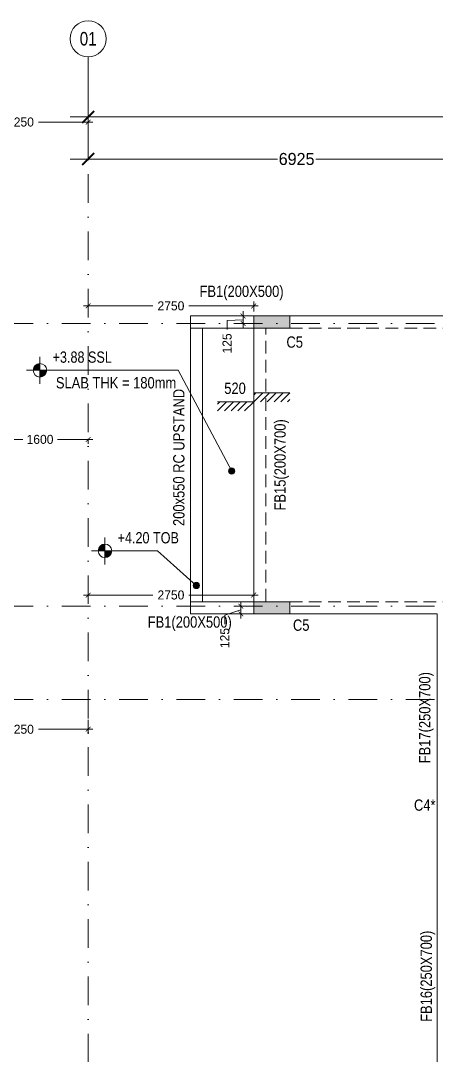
# Model space of a CAD drawing. Header units: millimetres. Extents: x -1760 to 80452, y -32586 to 8596.
# Drawn here: x 8254 to 15159, y -15386 to 1814 of the extents above; entities that cross this region are included whole.
import ezdxf
from ezdxf.enums import TextEntityAlignment as Align

# ---------------------------------------------------------------- set-up
doc = ezdxf.new("R2010")
doc.units = ezdxf.units.MM
doc.header["$LTSCALE"] = 75
for name, pattern in [('DASHDOT2', [12.7, 6.35, -3.175, 0, -3.175]), ('Dot & Dashed', [502.708322, 238.125, -132.291667, 0, -132.291655]), ('Hidden Line', [4.233333, 2.822222, -1.411111])]:
    doc.linetypes.add(name, pattern=pattern)
for name, color, linetype in [('00_A_GRIDS.3D', 1, 'Continuous'), ('02_A_GRIDS.3D', 1, 'Continuous'), ('133-EDEN HILLS- Grid$0$A_DIM 75', 1, 'Continuous')]:
    doc.layers.add(name, color=color, linetype=linetype)
for name, color, linetype, lineweight in [('G-ANNO-DIMS', 111, 'Continuous', 9), ('S-BEAM-IDEN', 2, 'Continuous', 9), ('S-COL', 3, 'Continuous', 13), ('S-COLS-IDEN', 171, 'Continuous', 9), ('S-HATCH', 8, 'Continuous', 9), ('S-SLAB', 3, 'Continuous', 13), ('TXT', 11, 'Continuous', 9)]:
    doc.layers.add(name, color=color, linetype=linetype, lineweight=lineweight)
doc.styles.add('133-5F Grid$0$TEXT 75', font='GOTHIC.TTF', dxfattribs={"height": 150})
doc.styles.add('236 - NAS Mall_CD_GF Plan$0$TEXT 500', font='GOTHIC.TTF', dxfattribs={"height": 350})
doc.styles.add('Arial', font='arial.ttf', dxfattribs={"width": 0.8, "height": 187.5})
doc.styles.add('Arial Narrow_1', font='ARIALN.TTF', dxfattribs={"height": 187.5})
doc.styles.add('GENERATED_STYLE_3', font='arial.ttf', dxfattribs={"width": 0.8})
doc.styles.add('TEXT 100', font='GOTHIC.TTF', dxfattribs={"height": 200})
doc.dimstyles.new('133-5F Grid$0$DIM 75', dxfattribs={"dimtxt": 150, "dimasz": 80, "dimexe": 75, "dimexo": 75, "dimgap": 75, "dimtad": 0, "dimdec": 0, "dimrnd": 5, "dimzin": 0, "dimdsep": 46, "dimtxsty": '133-5F Grid$0$TEXT 75', "dimblk": '133-5F Grid$0$_ARCHTICK', "dimcen": 0, "dimdle": 75, "dimclrd": 256, "dimclre": 256, "dimclrt": 256, "dimadec": 0, "dimazin": 0, "dimtfac": 1, "dimtdec": 0, "dimtmove": 1, "dimatfit": 3, "dimfxl": 160, "dimfxlon": 1, "dimtolj": 1, "dimtzin": 0, "dimlwd": 0, "dimlwe": 0, "dimarcsym": 0})
doc.dimstyles.new('236 - NAS Mall_CD_GF Plan$0$DIM 500', dxfattribs={"dimtxt": 350, "dimasz": 300, "dimexe": 0, "dimexo": 0, "dimgap": 25, "dimtad": 0, "dimdec": 0, "dimrnd": 5, "dimzin": 0, "dimdsep": 46, "dimtxsty": '236 - NAS Mall_CD_GF Plan$0$TEXT 500', "dimblk": '236 - NAS Mall_CD_GF Plan$0$_ARCHTICK', "dimcen": 0, "dimdle": 300, "dimclrd": 256, "dimclre": 256, "dimclrt": 256, "dimadec": 0, "dimazin": 0, "dimtfac": 1, "dimtdec": 0, "dimtmove": 1, "dimatfit": 3, "dimfxl": 1000, "dimfxlon": 1, "dimtolj": 1, "dimtzin": 0, "dimlwd": 0, "dimlwe": 0, "dimarcsym": 0})

# ---------------------------------------------------------------- blocks, each defined once
blk = doc.blocks.new('Spot Elevations - WYE_Spot Elevation - Target Filled-619581-VILLA E - FIRST FLOOR')
at = {"layer": 'G-ANNO-DIMS'}
h = blk.add_hatch(color=256, dxfattribs=at)
edge = h.paths.add_edge_path(flags=0)
edge.add_line((0, 0), (-1.5, 0))
edge.add_arc((0, 0), 1.5, 90, 180, ccw=False)
edge.add_line((0, 1.5), (0, 0))
h = blk.add_hatch(color=256, dxfattribs=at)
edge = h.paths.add_edge_path(flags=0)
edge.add_line((0, 0), (1.5, 0))
edge.add_arc((0, 0), 1.5, 270, 360, ccw=False)
edge.add_line((0, -1.5), (0, 0))
for p, q in [((0, -3), (0, 3)), ((-3, 0), (3.01, 0))]:
    blk.add_line(p, q, dxfattribs=at)
blk.add_circle((0, 0), 1.5, dxfattribs=at)
blk = doc.blocks.new('WYE_ST-ANN_S_SLAB STEP_R13 - WYE_ST-ANN_S_SLAB STEP_R13-611013-VILLA E - LOWER ROOF')
at = {"layer": 'TXT'}
for p, q in [((-7.5, 0), (-8.01, -0.51)), ((0, 0), (-8.01, 0)), ((-6, 0), (-8, -2)), ((-4.5, 0), (-6.5, -2)), ((-3, 0), (-5, -2)), ((-1.5, 0), (-3.5, -2)), ((0, 0), (-2, -2)), ((0, 2), (0, 0)), ((0, 1.5), (0.5, 2)), ((0, 0), (2, 2)), ((8, 2), (0, 2)), ((1.5, 0), (3.5, 2)), ((3, 0), (5, 2)), ((4.5, 0), (6.5, 2)), ((6, 0), (8, 2)), ((7.5, 0), (8, 0.5))]:
    blk.add_line(p, q, dxfattribs=at)
blk = doc.blocks.new('Standard grid marker')
at = {"layer": '00_A_GRIDS.3D', "linetype": 'Dot & Dashed', "lineweight": 0}
blk.add_line((1000, 0), (0, 0), dxfattribs=at)
at = {"layer": '00_A_GRIDS.3D', "linetype": 'DASHDOT2', "lineweight": 0}
blk.add_line((1000, 0), (29352, 0), dxfattribs=at)
at = {"layer": '00_A_GRIDS.3D', "linetype": 'Continuous', "lineweight": 0}
blk.add_circle((-300, 0), 300, dxfattribs=at)
at = {"layer": '00_A_GRIDS.3D', "linetype": 'Dot & Dashed', "lineweight": 0}
blk.add_point((1000, 0), dxfattribs=at)
blk.add_point((1000, 0), dxfattribs=at)
at = {"layer": '00_A_GRIDS.3D', "lineweight": 0, "style": 'GENERATED_STYLE_3'}
for tag, p in [('AC_MarkerText_1_0', (-464, -51)), ('AC_MarkerText_1_1', (30488, -51))]:
    blk.add_attdef(tag, text='', height=225, rotation=90, dxfattribs=at).set_placement(p, align=Align.TOP_CENTER)
blk = doc.blocks.new('Standard grid marker_2')
at = {"layer": '00_A_GRIDS.3D', "linetype": 'DASHDOT2', "lineweight": 0}
blk.add_line((1000, 0), (50581, 0), dxfattribs=at)
at = {"layer": '00_A_GRIDS.3D', "lineweight": 0, "style": 'GENERATED_STYLE_3'}
for tag, p in [('AC_MarkerText_1_0', (-300, -215)), ('AC_MarkerText_1_1', (51881, -215))]:
    blk.add_attdef(tag, text='', height=225, rotation=180, dxfattribs=at).set_placement(p, align=Align.TOP_CENTER)
blk = doc.blocks.new('236 - NAS Mall_CD_GF Plan$0$_ARCHTICK')
at = {"color": 0, "linetype": 'ByBlock', "const_width": 0.15}
blk.add_lwpolyline([(-0.5, -0.5), (0.5, 0.5)], dxfattribs=at)
blk = doc.blocks.new('*D6')
at = {"layer": '02_A_GRIDS.3D', "lineweight": 0, "transparency": 16777216}
for p, q in [((9375, -64), (9375, -486)), ((16300, -64), (16300, -486)), ((9075, -486), (12519, -486)), ((16600, -486), (13156, -486))]:
    blk.add_line(p, q, dxfattribs=at)
at = {"layer": 'Defpoints', "color": 0, "transparency": 16777216}
for p in [(9375, -64), (16300, -64), (16300, -486)]:
    blk.add_point(p, dxfattribs=at)
at = {"layer": '02_A_GRIDS.3D', "lineweight": 0, "transparency": 16777216, "xscale": 200, "yscale": 200, "zscale": 200, "rotation": 180}
blk.add_blockref('236 - NAS Mall_CD_GF Plan$0$_ARCHTICK', (9375, -486), dxfattribs=at)
at = {"layer": '02_A_GRIDS.3D', "lineweight": 0, "transparency": 16777216, "xscale": 200, "yscale": 200, "zscale": 200}
blk.add_blockref('236 - NAS Mall_CD_GF Plan$0$_ARCHTICK', (16300, -486), dxfattribs=at)
at = {"layer": '02_A_GRIDS.3D', "transparency": 16777216, "insert": (12838, -486), "char_height": 200, "attachment_point": 5, "style": 'TEXT 100'}
blk.add_mtext('\\A1;6925', dxfattribs=at)
blk = doc.blocks.new('*D11')
at = {"layer": '02_A_GRIDS.3D', "lineweight": 0, "transparency": 16777216}
for p, q in [((9375, 636), (9375, 214)), ((38375, 636), (38375, 214)), ((9075, 214), (23159, 214)), ((38675, 214), (23963, 214))]:
    blk.add_line(p, q, dxfattribs=at)
at = {"layer": 'Defpoints', "color": 0, "transparency": 16777216}
for p in [(9375, 636), (38375, 636), (38375, 214)]:
    blk.add_point(p, dxfattribs=at)
at = {"layer": '02_A_GRIDS.3D', "lineweight": 0, "transparency": 16777216, "xscale": 200, "yscale": 200, "zscale": 200, "rotation": 180}
blk.add_blockref('236 - NAS Mall_CD_GF Plan$0$_ARCHTICK', (9375, 214), dxfattribs=at)
at = {"layer": '02_A_GRIDS.3D', "lineweight": 0, "transparency": 16777216, "xscale": 200, "yscale": 200, "zscale": 200}
blk.add_blockref('236 - NAS Mall_CD_GF Plan$0$_ARCHTICK', (38375, 214), dxfattribs=at)
at = {"layer": '02_A_GRIDS.3D', "transparency": 16777216, "insert": (23561, 214), "char_height": 200, "attachment_point": 5, "style": 'TEXT 100'}
blk.add_mtext('\\A1;29000', dxfattribs=at)
blk = doc.blocks.new('133-5F Grid$0$_ARCHTICK')
at = {"color": 0, "linetype": 'ByBlock', "const_width": 0.15}
blk.add_lwpolyline([(-0.5, -0.5), (0.5, 0.5)], dxfattribs=at)
blk = doc.blocks.new('*D32')
at = {"layer": '133-EDEN HILLS- Grid$0$A_DIM 75', "lineweight": 0, "transparency": 16777216}
for p, q in [((9375, -31), (9375, 204)), ((7050, 129), (7950, 129)), ((7125, 129), (7125, 54)), ((9450, 129), (8550, 129))]:
    blk.add_line(p, q, dxfattribs=at)
at = {"layer": 'Defpoints', "color": 0, "transparency": 16777216}
for p in [(7125, 129), (9375, 129), (9375, -489)]:
    blk.add_point(p, dxfattribs=at)
at = {"layer": '133-EDEN HILLS- Grid$0$A_DIM 75', "lineweight": 0, "transparency": 16777216, "xscale": 80, "yscale": 80, "zscale": 80, "rotation": 180}
blk.add_blockref('133-5F Grid$0$_ARCHTICK', (7125, 129), dxfattribs=at)
at = {"layer": '133-EDEN HILLS- Grid$0$A_DIM 75', "lineweight": 0, "transparency": 16777216, "xscale": 80, "yscale": 80, "zscale": 80}
blk.add_blockref('133-5F Grid$0$_ARCHTICK', (9375, 129), dxfattribs=at)
at = {"layer": '133-EDEN HILLS- Grid$0$A_DIM 75', "transparency": 16777216, "insert": (8250, 129), "char_height": 150, "attachment_point": 5, "style": '133-5F Grid$0$TEXT 75'}
blk.add_mtext('\\A1;2250', dxfattribs=at)
blk = doc.blocks.new('*D33')
at = {"layer": '133-EDEN HILLS- Grid$0$A_DIM 75', "lineweight": 0, "transparency": 16777216}
for p, q in [((9375, -3021), (9375, -2852)), ((12125, -3020), (12125, -2852)), ((9300, -2927), (10450, -2927)), ((12200, -2927), (11050, -2927))]:
    blk.add_line(p, q, dxfattribs=at)
at = {"layer": 'Defpoints', "color": 0, "transparency": 16777216}
for p in [(9375, -2927), (9375, -3096), (12125, -3095)]:
    blk.add_point(p, dxfattribs=at)
at = {"layer": '133-EDEN HILLS- Grid$0$A_DIM 75', "lineweight": 0, "transparency": 16777216, "xscale": 80, "yscale": 80, "zscale": 80, "rotation": 180}
blk.add_blockref('133-5F Grid$0$_ARCHTICK', (9375, -2927), dxfattribs=at)
at = {"layer": '133-EDEN HILLS- Grid$0$A_DIM 75', "lineweight": 0, "transparency": 16777216, "xscale": 80, "yscale": 80, "zscale": 80}
blk.add_blockref('133-5F Grid$0$_ARCHTICK', (12125, -2927), dxfattribs=at)
at = {"layer": '133-EDEN HILLS- Grid$0$A_DIM 75', "transparency": 16777216, "insert": (10750, -2927), "char_height": 150, "attachment_point": 5, "style": '133-5F Grid$0$TEXT 75'}
blk.add_mtext('\\A1;2750', dxfattribs=at)
blk = doc.blocks.new('*D40')
at = {"layer": '133-EDEN HILLS- Grid$0$A_DIM 75', "lineweight": 0, "transparency": 16777216}
for p, q in [((11912, -7920), (11912, -7840)), ((11912, -7982), (11645, -8070)), ((11645, -8070), (11645, -8220)), ((12072, -7920), (11837, -7920)), ((12072, -8045), (11837, -8045)), ((11912, -7920), (11912, -8045)), ((11912, -7920), (11912, -8045)), ((11912, -8045), (11912, -8125))]:
    blk.add_line(p, q, dxfattribs=at)
at = {"layer": 'Defpoints', "color": 0, "transparency": 16777216}
for p in [(11912, -8045), (12710, -7920), (12710, -8045)]:
    blk.add_point(p, dxfattribs=at)
at = {"layer": '133-EDEN HILLS- Grid$0$A_DIM 75', "lineweight": 0, "transparency": 16777216, "xscale": 80, "yscale": 80, "zscale": 80}
for p, rotation in [((11912, -7920), 270), ((11912, -8045), 90)]:
    blk.add_blockref('133-5F Grid$0$_ARCHTICK', p, dxfattribs=dict(at, rotation=rotation))
at = {"layer": '133-EDEN HILLS- Grid$0$A_DIM 75', "transparency": 16777216, "insert": (11645, -8449), "char_height": 150, "attachment_point": 5, "rotation": 90, "style": '133-5F Grid$0$TEXT 75'}
blk.add_mtext('\\A1;125', dxfattribs=at)
blk = doc.blocks.new('*D41')
at = {"layer": '133-EDEN HILLS- Grid$0$A_DIM 75', "lineweight": 0, "transparency": 16777216}
for p, q in [((9300, -7734), (10450, -7734)), ((9375, -7770), (9375, -7659)), ((12200, -7734), (11050, -7734)), ((12125, -7770), (12125, -7659))]:
    blk.add_line(p, q, dxfattribs=at)
at = {"layer": 'Defpoints', "color": 0, "transparency": 16777216}
for p in [(9375, -7734), (9375, -7845), (12125, -7845)]:
    blk.add_point(p, dxfattribs=at)
at = {"layer": '133-EDEN HILLS- Grid$0$A_DIM 75', "lineweight": 0, "transparency": 16777216, "xscale": 80, "yscale": 80, "zscale": 80, "rotation": 180}
blk.add_blockref('133-5F Grid$0$_ARCHTICK', (9375, -7734), dxfattribs=at)
at = {"layer": '133-EDEN HILLS- Grid$0$A_DIM 75', "lineweight": 0, "transparency": 16777216, "xscale": 80, "yscale": 80, "zscale": 80}
blk.add_blockref('133-5F Grid$0$_ARCHTICK', (12125, -7734), dxfattribs=at)
at = {"layer": '133-EDEN HILLS- Grid$0$A_DIM 75', "transparency": 16777216, "insert": (10750, -7734), "char_height": 150, "attachment_point": 5, "style": '133-5F Grid$0$TEXT 75'}
blk.add_mtext('\\A1;2750', dxfattribs=at)
blk = doc.blocks.new('*D44')
at = {"layer": '133-EDEN HILLS- Grid$0$A_DIM 75', "lineweight": 0, "transparency": 16777216}
for p, q in [((7050, -9966), (7950, -9966)), ((7125, -9966), (7125, -9891)), ((9450, -9966), (8550, -9966)), ((9375, -9806), (9375, -10041))]:
    blk.add_line(p, q, dxfattribs=at)
at = {"layer": 'Defpoints', "color": 0, "transparency": 16777216}
for p in [(9375, -9140), (7125, -9966), (9375, -9966)]:
    blk.add_point(p, dxfattribs=at)
at = {"layer": '133-EDEN HILLS- Grid$0$A_DIM 75', "lineweight": 0, "transparency": 16777216, "xscale": 80, "yscale": 80, "zscale": 80, "rotation": 180}
blk.add_blockref('133-5F Grid$0$_ARCHTICK', (7125, -9966), dxfattribs=at)
at = {"layer": '133-EDEN HILLS- Grid$0$A_DIM 75', "lineweight": 0, "transparency": 16777216, "xscale": 80, "yscale": 80, "zscale": 80}
blk.add_blockref('133-5F Grid$0$_ARCHTICK', (9375, -9966), dxfattribs=at)
at = {"layer": '133-EDEN HILLS- Grid$0$A_DIM 75', "transparency": 16777216, "insert": (8250, -9966), "char_height": 150, "attachment_point": 5, "style": '133-5F Grid$0$TEXT 75'}
blk.add_mtext('\\A1;2250', dxfattribs=at)
blk = doc.blocks.new('*D64')
at = {"layer": '133-EDEN HILLS- Grid$0$A_DIM 75', "lineweight": 0, "transparency": 16777216}
for p, q in [((7700, -5147), (8287, -5147)), ((7775, -5135), (7775, -5222)), ((9450, -5147), (8863, -5147)), ((9375, -5135), (9375, -5222))]:
    blk.add_line(p, q, dxfattribs=at)
at = {"layer": 'Defpoints', "color": 0, "transparency": 16777216}
for p in [(7775, -5060), (9375, -5060), (9375, -5147)]:
    blk.add_point(p, dxfattribs=at)
at = {"layer": '133-EDEN HILLS- Grid$0$A_DIM 75', "lineweight": 0, "transparency": 16777216, "xscale": 80, "yscale": 80, "zscale": 80, "rotation": 180}
blk.add_blockref('133-5F Grid$0$_ARCHTICK', (7775, -5147), dxfattribs=at)
at = {"layer": '133-EDEN HILLS- Grid$0$A_DIM 75', "lineweight": 0, "transparency": 16777216, "xscale": 80, "yscale": 80, "zscale": 80}
blk.add_blockref('133-5F Grid$0$_ARCHTICK', (9375, -5147), dxfattribs=at)
at = {"layer": '133-EDEN HILLS- Grid$0$A_DIM 75', "transparency": 16777216, "insert": (8575, -5147), "char_height": 150, "attachment_point": 5, "style": '133-5F Grid$0$TEXT 75'}
blk.add_mtext('\\A1;1600', dxfattribs=at)
blk = doc.blocks.new('*D67')
at = {"layer": '133-EDEN HILLS- Grid$0$A_DIM 75', "lineweight": 0, "transparency": 16777216}
for p, q in [((12050, -3095), (11874, -3095)), ((11949, -3095), (11949, -3015)), ((11949, -3220), (11949, -3095)), ((11949, -3220), (11949, -3095)), ((11949, -3157), (11683, -3171)), ((11683, -3171), (11683, -3321)), ((12050, -3220), (11874, -3220)), ((11949, -3220), (11949, -3300))]:
    blk.add_line(p, q, dxfattribs=at)
at = {"layer": 'Defpoints', "color": 0, "transparency": 16777216}
for p in [(11949, -3095), (12125, -3095), (12125, -3220)]:
    blk.add_point(p, dxfattribs=at)
at = {"layer": '133-EDEN HILLS- Grid$0$A_DIM 75', "lineweight": 0, "transparency": 16777216, "xscale": 80, "yscale": 80, "zscale": 80}
for p, rotation in [((11949, -3095), 270), ((11949, -3220), 90)]:
    blk.add_blockref('133-5F Grid$0$_ARCHTICK', p, dxfattribs=dict(at, rotation=rotation))
at = {"layer": '133-EDEN HILLS- Grid$0$A_DIM 75', "transparency": 16777216, "insert": (11683, -3551), "char_height": 150, "attachment_point": 5, "rotation": 90, "style": '133-5F Grid$0$TEXT 75'}
blk.add_mtext('\\A1;125', dxfattribs=at)

msp = doc.modelspace()

# ---------------------------------------------------------------- hatches: boundary and pattern name
at = {"layer": 'G-ANNO-DIMS'}
h = msp.add_hatch(color=256, dxfattribs=at)
h.dxf.hatch_style = 1
edge = h.paths.add_edge_path()
edge.add_arc((11759.2, -5673.3), 52.4, 0, 360)
h = msp.add_hatch(color=256, dxfattribs=at)
h.dxf.hatch_style = 1
edge = h.paths.add_edge_path()
edge.add_arc((11172, -7575.6), 52.4, 0, 360)
at = {"layer": 'S-HATCH'}
for points in [[(12725, -3295), (12725, -3095), (12125, -3095), (12125, -3295)], [(12725, -7845), (12125, -7845), (12125, -8045), (12725, -8045)]]:
    msp.add_hatch(color=256, dxfattribs=at).paths.add_polyline_path(points)

# ---------------------------------------------------------------- linework, layer by layer
at = {"layer": 'G-ANNO-DIMS'}
for p, q in [((10867.5, -3996.8), (8800.1, -3996.8)), ((11759.2, -5673.3), (10867.5, -3996.8)), ((10525.6, -6999.8), (9754.9, -6999.8)), ((11172, -7575.6), (10525.6, -6999.8))]:
    msp.add_line(p, q, dxfattribs=at)
for centre in [(11759.2, -5673.3), (11172, -7575.6)]:
    msp.add_circle(centre, 52.4, dxfattribs=at)
at = {"layer": 'S-COL'}
for points in [[(12725, -3295), (12725, -3095), (12125, -3095), (12125, -3295), (12725, -3295)], [(12725, -7845), (12125, -7845), (12125, -8045), (12725, -8045)]]:
    msp.add_lwpolyline(points, close=True, dxfattribs=at)
at = {"layer": 'S-SLAB'}
for p, q in [((12125, -3295), (11075, -3295)), ((11075, -7797.7), (11075, -3347.7)), ((11275, -7845), (11275, -3295)), ((12125, -7920), (12125, -3294.9)), ((12125, -7845), (11075.1, -7845))]:
    msp.add_line(p, q, dxfattribs=at)
at = {"layer": 'S-SLAB', "linetype": 'Hidden Line'}
for p, q in [((12325, -7845), (12325, -3294.9)), ((12725, -3294.9), (20325, -3294.9)), ((12725, -7845), (20575, -7845))]:
    msp.add_line(p, q, dxfattribs=at)
at = {"layer": 'S-SLAB'}
msp.add_lwpolyline([(3675, -19595), (15175, -19595), (15175, -8045), (11075.1, -8045), (11075, -3095), (40824.9, -3095), (40825.1, -9595), (31775, -9595), (31775, -18045), (38170.2, -18045), (38170.2, -24994.9), (3675, -24994.9)], close=True, dxfattribs=at)

# ---------------------------------------------------------------- block references
at = {"layer": '00_A_GRIDS.3D', "linetype": 'Continuous', "zscale": 1000, "rotation": 180}
for p in [(50421.5, -3220), (50421.5, -7920), (50421.5, -9470)]:
    msp.add_blockref('Standard grid marker_2', p, dxfattribs=at)
at = {"layer": 'G-ANNO-DIMS', "xscale": 74.99999999999996, "yscale": 74.99999999999996, "zscale": 74.99999999999996}
for p in [(8574.1, -3996.8), (9653.9, -6999.8)]:
    msp.add_blockref('Spot Elevations - WYE_Spot Elevation - Target Filled-619581-VILLA E - FIRST FLOOR', p, dxfattribs=at)
at = {"layer": 'TXT', "xscale": 75.0000000000001, "yscale": 75.0000000000001, "zscale": 75.0000000000001}
msp.add_blockref('WYE_ST-ANN_S_SLAB STEP_R13 - WYE_ST-ANN_S_SLAB STEP_R13-611013-VILLA E - LOWER ROOF', (12125, -4521.8), dxfattribs=at)

# ---------------------------------------------------------------- texts
at = {"layer": 'S-BEAM-IDEN', "lineweight": 20, "char_height": 187.5, "width": 1713.653, "attachment_point": 1, "style": 'Arial Narrow_1'}
for insert in [(11225.3, -2590.6), (10364.4, -8088.9)]:
    msp.add_mtext('FB1(200X500)', dxfattribs=dict(at, insert=insert))
at = {"layer": 'S-BEAM-IDEN', "lineweight": 20, "char_height": 187.5, "attachment_point": 1, "rotation": 90, "style": 'Arial Narrow_1'}
for s, insert, width in [('\\pxt9;200x550 RC UPSTAND', (10787.5, -6586.2), 2331.305), ('FB15(200X700)', (12468.5, -6328.2), 1713.653), ('FB17(250X700)', (14873.2, -10530.8), 1713.653), ('FB16(250X700)', (14898, -14829.9), 1713.653)]:
    msp.add_mtext(s, dxfattribs=dict(at, insert=insert, width=width))
at = {"layer": 'S-COLS-IDEN', "char_height": 187.5, "width": 330.696, "attachment_point": 1, "style": 'Arial Narrow_1'}
for s, insert in [('C5', (12669.4, -3434.4)), ('C5', (12777.5, -8140.4)), ('C4*', (14788.1, -11132.1))]:
    msp.add_mtext(s, dxfattribs=dict(at, insert=insert))
at = {"layer": 'TXT', "char_height": 187.5, "attachment_point": 1, "style": 'Arial Narrow_1'}
for s, insert, width in [('SLAB THK = 180mm', (8838.7, -4111.4), 2423.1), ('520', (11635.9, -4202.8), 432.911)]:
    msp.add_mtext(s, dxfattribs=dict(at, insert=insert, width=width))

# ---------------------------------------------------------------- dimensions: what is measured, and where the dimension line sits
at = {"layer": '02_A_GRIDS.3D'}
dim = msp.add_linear_dim(base=(38375, 214.2), p1=(9375, 636.2), p2=(38375, 636.2), dimstyle='236 - NAS Mall_CD_GF Plan$0$DIM 500', override={"dimtxt": 187.5, "dimasz": 200, "dimtxsty": 'TEXT 100'}, dxfattribs=at)
dim.commit()
dim.dimension.update_dxf_attribs({"geometry": '*D11', "text_midpoint": (23561.2, 214.2), "dimtype": 160})
dim = msp.add_linear_dim(base=(16300, -485.8), p1=(9375, -63.8), p2=(16300, -63.8), dimstyle='236 - NAS Mall_CD_GF Plan$0$DIM 500', override={"dimtxt": 187.5, "dimasz": 200, "dimtxsty": 'TEXT 100'}, dxfattribs=at)
dim.commit()
dim.dimension.update_dxf_attribs({"geometry": '*D6', "text_midpoint": (12837.5, -485.8)})
at = {"layer": '133-EDEN HILLS- Grid$0$A_DIM 75'}
for base, p1, p2, picture, middle in [((9375, 129.2), (7125, 129.2), (9375, -488.8), '*D32', (8250, 129.2)), ((9375, -2927), (12125, -3095), (9375, -3095.9), '*D33', (10750, -2927)), ((9375, -5146.7), (7775, -5060), (9375, -5060), '*D64', (8575, -5146.7)), ((9375, -7733.9), (12125, -7845), (9375, -7845), '*D41', (10750, -7733.9)), ((9375, -9965.5), (7125, -9965.5), (9375, -9140.4), '*D44', (8250, -9965.5))]:
    dim = msp.add_linear_dim(base=base, p1=p1, p2=p2, dimstyle='133-5F Grid$0$DIM 75', dxfattribs=at)
    dim.commit()
    dim.dimension.update_dxf_attribs({"geometry": picture, "text_midpoint": middle})
for base, p1, p2, picture, middle in [((11948.8, -3095), (12125, -3220), (12125, -3095), '*D67', (11682.5, -3396.4)), ((11911.5, -8045), (12709.7, -7920), (12709.7, -8045), '*D40', (11645.3, -8294.6))]:
    dim = msp.add_linear_dim(base=base, p1=p1, p2=p2, angle=90, dimstyle='133-5F Grid$0$DIM 75', dxfattribs=at)
    dim.commit()
    dim.dimension.update_dxf_attribs({"geometry": picture, "text_midpoint": middle, "dimtype": 160})

# ---------------------------------------------------------------- next in the draw order: texts
at = {"layer": 'G-ANNO-DIMS', "char_height": 187.5, "attachment_point": 1, "line_spacing_factor": 0.941778, "style": 'Arial', "bg_fill": 3, "box_fill_scale": 1.25, "bg_fill_color": 256, "bg_fill_true_color": 13158600, "bg_fill_transparency": 0}
for s, insert, width in [('+3.88 SSL', (8783.8, -3684.9), 1280.603), ('+4.20 TOB', (9863.6, -6687.8), 1128.494)]:
    msp.add_mtext(s, dxfattribs=dict(at, insert=insert, width=width))

# ---------------------------------------------------------------- next in the draw order: block references
at = {"layer": '02_A_GRIDS.3D', "linetype": 'Dot & Dashed'}
ref = msp.add_blockref('Standard grid marker', (9375, 1214.2), dxfattribs=dict(at, zscale=1000, rotation=270))
ref.add_attrib('AC_MarkerText_1', '01', dxfattribs={"color": 7, "lineweight": 0, "height": 225, "rotation": 360, "style": 'GENERATED_STYLE_3', "width": 0.8}).set_placement((9375, 1626.7), align=Align.TOP_CENTER)

doc.saveas('drawing.dxf')
